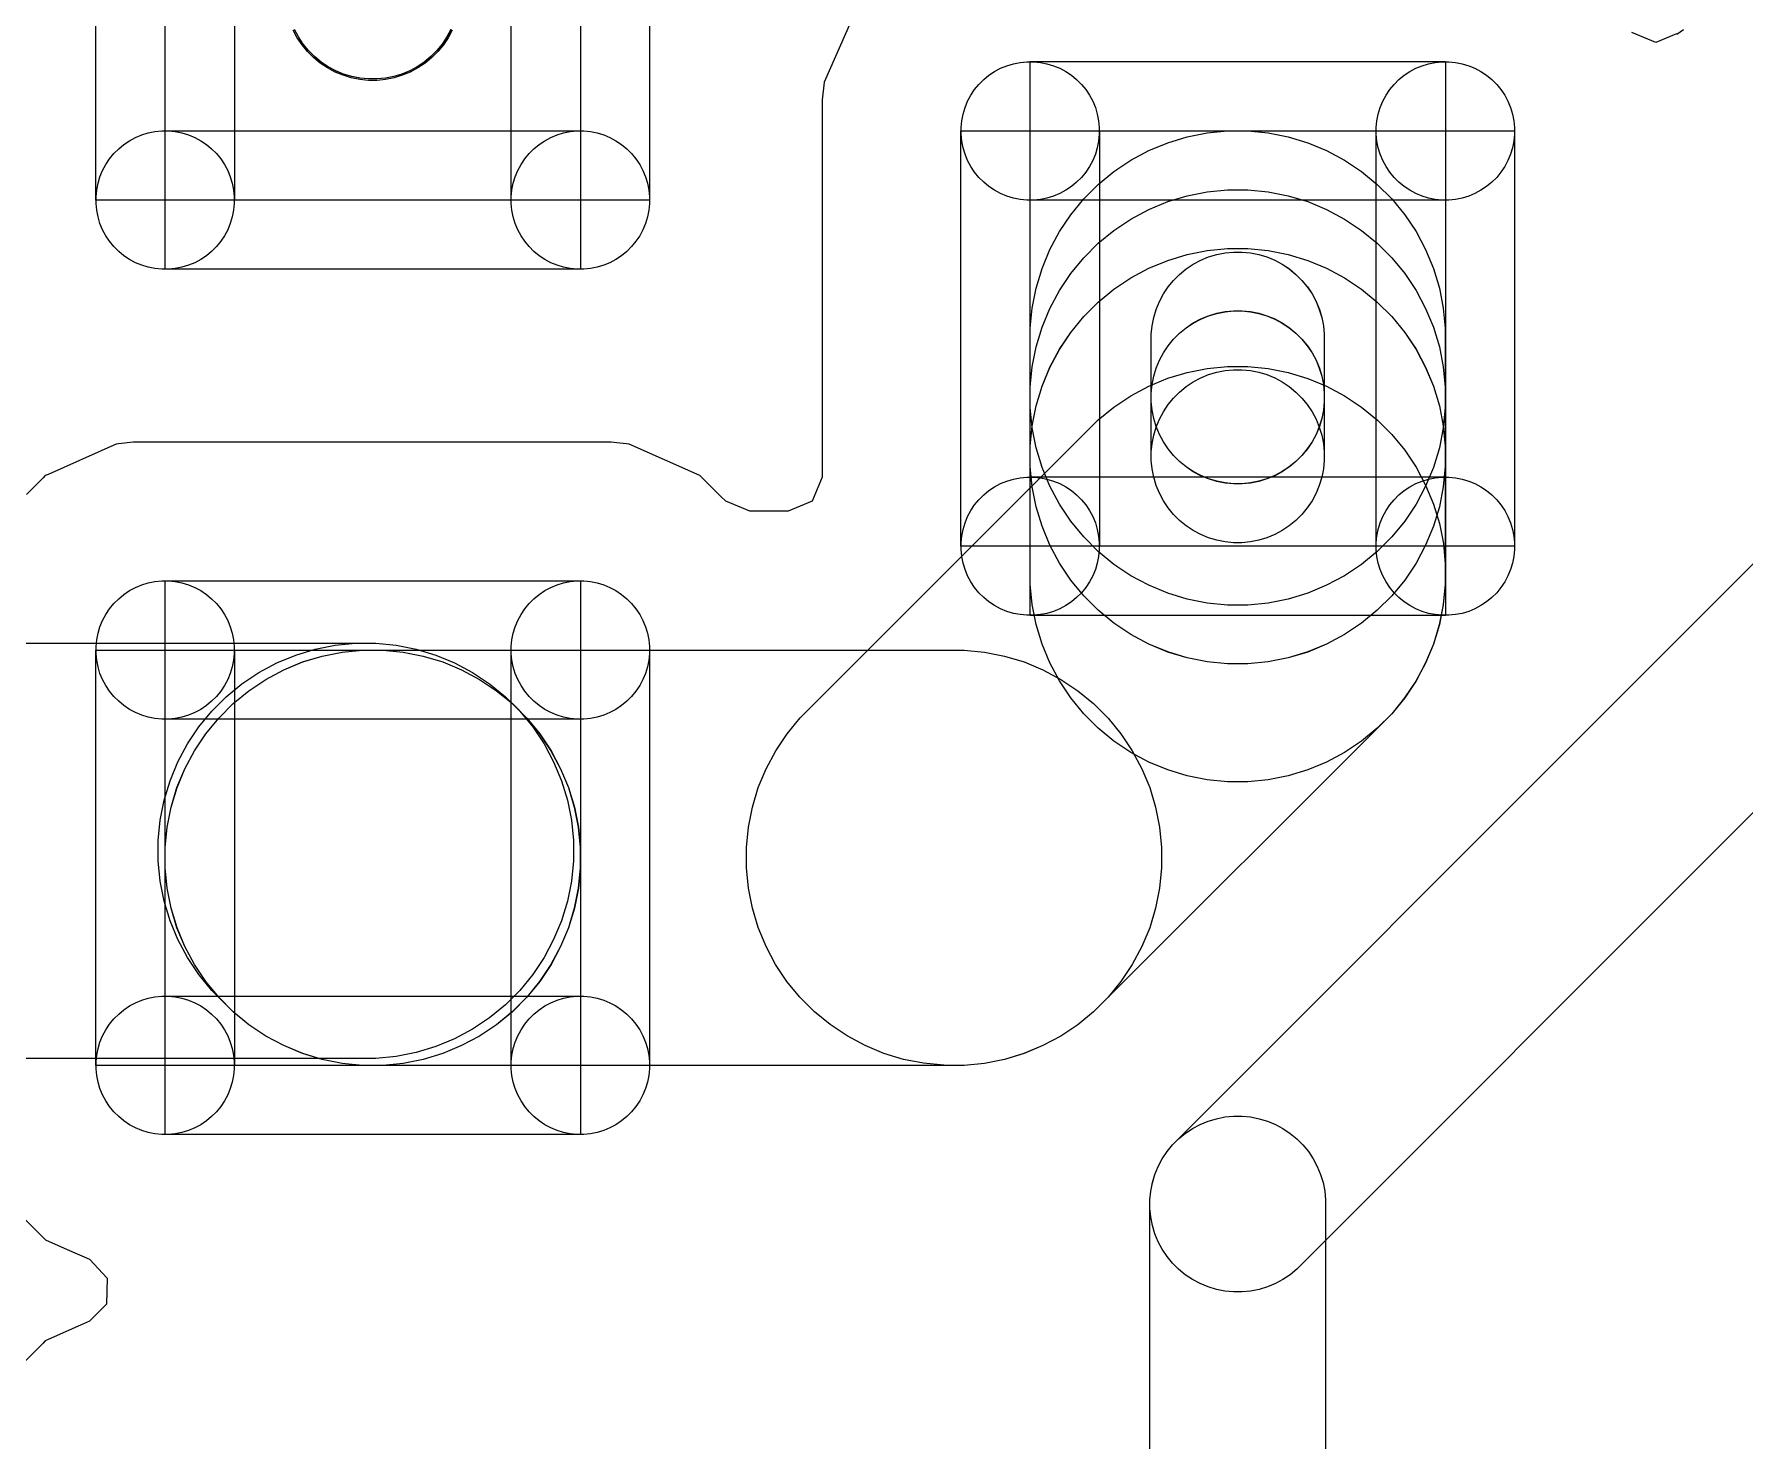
# Model space of a CAD drawing. Extents: x 124579 to 173950, y -108350 to -87650.
# Drawn here: x 142392 to 144864, y -100721 to -98689 of the extents above; entities that cross this region are included whole.
import ezdxf

# ---------------------------------------------------------------- set-up
doc = ezdxf.new("R2010")
doc.units = 0
doc.layers.add('L2D0_Cu1', color=1, linetype='CONTINUOUS')

msp = doc.modelspace()

# ---------------------------------------------------------------- linework, layer by layer
at = {"layer": 'L2D0_Cu1'}
for points in [[(142481.1, -98928.6), (142481.1, -98328.6), (142681.1, -98328.6), (142681.1, -98928.6)], [(142581.1, -98928.6), (142581.1, -98328.6), (143181.1, -98328.6), (143181.1, -98928.6)], [(143081.1, -98928.6), (143081.1, -98328.6), (143281.1, -98328.6), (143281.1, -98928.6)], [(143826.193, -98928.48), (143816.427, -98927.518), (143806.802, -98925.603), (143797.411, -98922.754), (143788.344, -98918.999), (143779.69, -98914.373), (143771.53, -98908.921), (143763.944, -98902.695), (143757.005, -98895.756), (143750.779, -98888.17), (143745.327, -98880.01), (143740.701, -98871.356), (143736.946, -98862.289), (143734.097, -98852.898), (143732.182, -98843.273), (143731.22, -98833.507), (143731.22, -98823.693), (143732.182, -98813.927), (143734.097, -98804.302), (143736.946, -98794.911), (143740.701, -98785.844), (143745.327, -98777.19), (143750.779, -98769.03), (143757.005, -98761.444), (143763.944, -98754.505), (143771.53, -98748.279), (143779.69, -98742.827), (143788.344, -98738.201), (143797.411, -98734.446), (143806.802, -98731.597), (143816.427, -98729.682), (143826.193, -98728.72), (143836.007, -98728.72), (143845.773, -98729.682), (143855.398, -98731.597), (143864.789, -98734.446), (143873.856, -98738.201), (143882.51, -98742.827), (143890.67, -98748.279), (143898.256, -98754.505), (143905.195, -98761.444), (143911.421, -98769.03), (143916.873, -98777.19), (143921.499, -98785.844), (143925.254, -98794.911), (143928.103, -98804.302), (143930.018, -98813.927), (143930.98, -98823.693), (143930.98, -98833.507), (143930.018, -98843.273), (143928.103, -98852.898), (143925.254, -98862.289), (143921.499, -98871.356), (143916.873, -98880.01), (143911.421, -98888.17), (143905.195, -98895.756), (143898.256, -98902.695), (143890.67, -98908.921), (143882.51, -98914.373), (143873.856, -98918.999), (143864.789, -98922.754), (143855.398, -98925.603), (143845.773, -98927.518), (143836.007, -98928.48)], [(143831.1, -98928.6), (143831.1, -98728.6), (144431.1, -98728.6), (144431.1, -98928.6)], [(144426.193, -98928.48), (144416.427, -98927.518), (144406.802, -98925.603), (144397.411, -98922.754), (144388.344, -98918.999), (144379.69, -98914.373), (144371.53, -98908.921), (144363.944, -98902.695), (144357.005, -98895.756), (144350.779, -98888.17), (144345.327, -98880.01), (144340.701, -98871.356), (144336.946, -98862.289), (144334.097, -98852.898), (144332.182, -98843.273), (144331.22, -98833.507), (144331.22, -98823.693), (144332.182, -98813.927), (144334.097, -98804.302), (144336.946, -98794.911), (144340.701, -98785.844), (144345.327, -98777.19), (144350.779, -98769.03), (144357.005, -98761.444), (144363.944, -98754.505), (144371.53, -98748.279), (144379.69, -98742.827), (144388.344, -98738.201), (144397.411, -98734.446), (144406.802, -98731.597), (144416.427, -98729.682), (144426.193, -98728.72), (144436.007, -98728.72), (144445.773, -98729.682), (144455.398, -98731.597), (144464.789, -98734.446), (144473.856, -98738.201), (144482.51, -98742.827), (144490.67, -98748.279), (144498.256, -98754.505), (144505.195, -98761.444), (144511.421, -98769.03), (144516.873, -98777.19), (144521.499, -98785.844), (144525.254, -98794.911), (144528.103, -98804.302), (144530.018, -98813.927), (144530.98, -98823.693), (144530.98, -98833.507), (144530.018, -98843.273), (144528.103, -98852.898), (144525.254, -98862.289), (144521.499, -98871.356), (144516.873, -98880.01), (144511.421, -98888.17), (144505.195, -98895.756), (144498.256, -98902.695), (144490.67, -98908.921), (144482.51, -98914.373), (144473.856, -98918.999), (144464.789, -98922.754), (144455.398, -98925.603), (144445.773, -98927.518), (144436.007, -98928.48)], [(142576.193, -99028.48), (142566.427, -99027.518), (142556.802, -99025.603), (142547.411, -99022.754), (142538.344, -99018.999), (142529.69, -99014.373), (142521.53, -99008.921), (142513.944, -99002.695), (142507.005, -98995.756), (142500.779, -98988.17), (142495.327, -98980.01), (142490.701, -98971.356), (142486.946, -98962.289), (142484.097, -98952.898), (142482.182, -98943.273), (142481.22, -98933.507), (142481.22, -98923.693), (142482.182, -98913.927), (142484.097, -98904.302), (142486.946, -98894.911), (142490.701, -98885.844), (142495.327, -98877.19), (142500.779, -98869.03), (142507.005, -98861.444), (142513.944, -98854.505), (142521.53, -98848.279), (142529.69, -98842.827), (142538.344, -98838.201), (142547.411, -98834.446), (142556.802, -98831.597), (142566.427, -98829.682), (142576.193, -98828.72), (142586.007, -98828.72), (142595.773, -98829.682), (142605.398, -98831.597), (142614.789, -98834.446), (142623.856, -98838.201), (142632.51, -98842.827), (142640.67, -98848.279), (142648.256, -98854.505), (142655.195, -98861.444), (142661.421, -98869.03), (142666.873, -98877.19), (142671.499, -98885.844), (142675.254, -98894.911), (142678.103, -98904.302), (142680.018, -98913.927), (142680.98, -98923.693), (142680.98, -98933.507), (142680.018, -98943.273), (142678.103, -98952.898), (142675.254, -98962.289), (142671.499, -98971.356), (142666.873, -98980.01), (142661.421, -98988.17), (142655.195, -98995.756), (142648.256, -99002.695), (142640.67, -99008.921), (142632.51, -99014.373), (142623.856, -99018.999), (142614.789, -99022.754), (142605.398, -99025.603), (142595.773, -99027.518), (142586.007, -99028.48)], [(142581.1, -99028.6), (142581.1, -98828.6), (143181.1, -98828.6), (143181.1, -99028.6)], [(143176.193, -99028.48), (143166.427, -99027.518), (143156.802, -99025.603), (143147.411, -99022.754), (143138.344, -99018.999), (143129.69, -99014.373), (143121.53, -99008.921), (143113.944, -99002.695), (143107.005, -98995.756), (143100.779, -98988.17), (143095.327, -98980.01), (143090.701, -98971.356), (143086.946, -98962.289), (143084.097, -98952.898), (143082.182, -98943.273), (143081.22, -98933.507), (143081.22, -98923.693), (143082.182, -98913.927), (143084.097, -98904.302), (143086.946, -98894.911), (143090.701, -98885.844), (143095.327, -98877.19), (143100.779, -98869.03), (143107.005, -98861.444), (143113.944, -98854.505), (143121.53, -98848.279), (143129.69, -98842.827), (143138.344, -98838.201), (143147.411, -98834.446), (143156.802, -98831.597), (143166.427, -98829.682), (143176.193, -98828.72), (143186.007, -98828.72), (143195.773, -98829.682), (143205.398, -98831.597), (143214.789, -98834.446), (143223.856, -98838.201), (143232.51, -98842.827), (143240.67, -98848.279), (143248.256, -98854.505), (143255.195, -98861.444), (143261.421, -98869.03), (143266.873, -98877.19), (143271.499, -98885.844), (143275.254, -98894.911), (143278.103, -98904.302), (143280.018, -98913.927), (143280.98, -98923.693), (143280.98, -98933.507), (143280.018, -98943.273), (143278.103, -98952.898), (143275.254, -98962.289), (143271.499, -98971.356), (143266.873, -98980.01), (143261.421, -98988.17), (143255.195, -98995.756), (143248.256, -99002.695), (143240.67, -99008.921), (143232.51, -99014.373), (143223.856, -99018.999), (143214.789, -99022.754), (143205.398, -99025.603), (143195.773, -99027.518), (143186.007, -99028.48)], [(143731.1, -99428.6), (143731.1, -98828.6), (143931.1, -98828.6), (143931.1, -99428.6)], [(144116.262, -99513.6), (144086.928, -99510.711), (144058.018, -99504.96), (144029.811, -99496.404), (144002.579, -99485.124), (143976.583, -99471.229), (143952.075, -99454.853), (143929.289, -99436.153), (143908.447, -99415.311), (143889.747, -99392.525), (143873.371, -99368.017), (143859.476, -99342.021), (143848.196, -99314.789), (143839.64, -99286.582), (143833.889, -99257.672), (143831, -99228.338), (143831, -99113.862), (143833.889, -99084.528), (143839.64, -99055.618), (143848.196, -99027.411), (143859.476, -99000.179), (143873.371, -98974.183), (143889.747, -98949.675), (143908.447, -98926.889), (143929.289, -98906.047), (143952.075, -98887.347), (143976.583, -98870.971), (144002.579, -98857.076), (144029.811, -98845.796), (144058.018, -98837.24), (144086.928, -98831.489), (144116.262, -98828.6), (144145.738, -98828.6), (144175.072, -98831.489), (144203.982, -98837.24), (144232.189, -98845.796), (144259.421, -98857.076), (144285.417, -98870.971), (144309.925, -98887.347), (144332.711, -98906.047), (144353.553, -98926.889), (144372.253, -98949.675), (144388.629, -98974.183), (144402.524, -99000.179), (144413.804, -99027.411), (144422.36, -99055.618), (144428.111, -99084.528), (144431, -99113.862), (144431, -99228.338), (144428.111, -99257.672), (144422.36, -99286.582), (144413.804, -99314.789), (144402.524, -99342.021), (144388.629, -99368.017), (144372.253, -99392.525), (144353.553, -99415.311), (144332.711, -99436.153), (144309.925, -99454.853), (144285.417, -99471.229), (144259.421, -99485.124), (144232.189, -99496.404), (144203.982, -99504.96), (144175.072, -99510.711), (144145.738, -99513.6)], [(143831.1, -99428.6), (143831.1, -98828.6), (144431.1, -98828.6), (144431.1, -99428.6)], [(144331.1, -99428.6), (144331.1, -98828.6), (144531.1, -98828.6), (144531.1, -99428.6)], [(144116.262, -99598.6), (144086.928, -99595.711), (144058.018, -99589.96), (144029.811, -99581.404), (144002.579, -99570.124), (143976.583, -99556.229), (143952.075, -99539.853), (143929.289, -99521.153), (143908.447, -99500.311), (143889.747, -99477.525), (143873.371, -99453.017), (143859.476, -99427.021), (143848.196, -99399.789), (143839.64, -99371.582), (143833.889, -99342.672), (143831, -99313.338), (143831, -99198.862), (143833.889, -99169.528), (143839.64, -99140.618), (143848.196, -99112.411), (143859.476, -99085.179), (143873.371, -99059.183), (143889.747, -99034.675), (143908.447, -99011.889), (143929.289, -98991.047), (143952.075, -98972.347), (143976.583, -98955.971), (144002.579, -98942.076), (144029.811, -98930.796), (144058.018, -98922.24), (144086.928, -98916.489), (144116.262, -98913.6), (144145.738, -98913.6), (144175.072, -98916.489), (144203.982, -98922.24), (144232.189, -98930.796), (144259.421, -98942.076), (144285.417, -98955.971), (144309.925, -98972.347), (144332.711, -98991.047), (144353.553, -99011.889), (144372.253, -99034.675), (144388.629, -99059.183), (144402.524, -99085.179), (144413.804, -99112.411), (144422.36, -99140.618), (144428.111, -99169.528), (144431, -99198.862), (144431, -99313.338), (144428.111, -99342.672), (144422.36, -99371.582), (144413.804, -99399.789), (144402.524, -99427.021), (144388.629, -99453.017), (144372.253, -99477.525), (144353.553, -99500.311), (144332.711, -99521.153), (144309.925, -99539.853), (144285.417, -99556.229), (144259.421, -99570.124), (144232.189, -99581.404), (144203.982, -99589.96), (144175.072, -99595.711), (144145.738, -99598.6)], [(144116.262, -99598.7), (144086.928, -99595.811), (144058.018, -99590.06), (144029.811, -99581.504), (144002.579, -99570.224), (143976.583, -99556.329), (143952.075, -99539.953), (143929.289, -99521.253), (143908.447, -99500.411), (143889.747, -99477.625), (143873.371, -99453.117), (143859.476, -99427.121), (143848.196, -99399.889), (143839.64, -99371.682), (143833.889, -99342.772), (143831, -99313.438), (143831, -99283.862), (143833.889, -99254.528), (143839.64, -99225.618), (143848.196, -99197.411), (143859.476, -99170.179), (143873.371, -99144.183), (143889.747, -99119.675), (143908.447, -99096.889), (143929.289, -99076.047), (143952.075, -99057.347), (143976.583, -99040.971), (144002.579, -99027.076), (144029.811, -99015.796), (144058.018, -99007.24), (144086.928, -99001.489), (144116.262, -98998.6), (144145.738, -98998.6), (144175.072, -99001.489), (144203.982, -99007.24), (144232.189, -99015.796), (144259.421, -99027.076), (144285.417, -99040.971), (144309.925, -99057.347), (144332.711, -99076.047), (144353.553, -99096.889), (144372.253, -99119.675), (144388.629, -99144.183), (144402.524, -99170.179), (144413.804, -99197.411), (144422.36, -99225.618), (144428.111, -99254.528), (144431, -99283.862), (144431, -99313.438), (144428.111, -99342.772), (144422.36, -99371.682), (144413.804, -99399.889), (144402.524, -99427.121), (144388.629, -99453.117), (144372.253, -99477.625), (144353.553, -99500.411), (144332.711, -99521.253), (144309.925, -99539.953), (144285.417, -99556.329), (144259.421, -99570.224), (144232.189, -99581.504), (144203.982, -99590.06), (144175.072, -99595.811), (144145.738, -99598.7)], [(144116.262, -99768.9), (144086.928, -99766.011), (144058.018, -99760.26), (144029.811, -99751.704), (144002.579, -99740.424), (143976.583, -99726.529), (143952.075, -99710.153), (143929.289, -99691.453), (143908.447, -99670.611), (143889.747, -99647.825), (143873.371, -99623.317), (143859.476, -99597.321), (143848.196, -99570.089), (143839.64, -99541.882), (143833.889, -99512.972), (143831, -99483.638), (143831, -99283.962), (143833.889, -99254.628), (143839.64, -99225.718), (143848.196, -99197.511), (143859.476, -99170.279), (143873.371, -99144.283), (143889.747, -99119.775), (143908.447, -99096.989), (143929.289, -99076.147), (143952.075, -99057.447), (143976.583, -99041.071), (144002.579, -99027.176), (144029.811, -99015.896), (144058.018, -99007.34), (144086.928, -99001.589), (144116.262, -98998.7), (144145.738, -98998.7), (144175.072, -99001.589), (144203.982, -99007.34), (144232.189, -99015.896), (144259.421, -99027.176), (144285.417, -99041.071), (144309.925, -99057.447), (144332.711, -99076.147), (144353.553, -99096.989), (144372.253, -99119.775), (144388.629, -99144.283), (144402.524, -99170.279), (144413.804, -99197.511), (144422.36, -99225.718), (144428.111, -99254.628), (144431, -99283.962), (144431, -99483.638), (144428.111, -99512.972), (144422.36, -99541.882), (144413.804, -99570.089), (144402.524, -99597.321), (144388.629, -99623.317), (144372.253, -99647.825), (144353.553, -99670.611), (144332.711, -99691.453), (144309.925, -99710.153), (144285.417, -99726.529), (144259.421, -99740.424), (144232.189, -99751.704), (144203.982, -99760.26), (144175.072, -99766.011), (144145.738, -99768.9)], [(144124.859, -99338.6), (144112.637, -99337.396), (144100.591, -99335), (144088.838, -99331.435), (144077.491, -99326.735), (144066.66, -99320.945), (144056.448, -99314.122), (144046.954, -99306.331), (144038.269, -99297.646), (144030.478, -99288.152), (144023.655, -99277.94), (144017.865, -99267.109), (144013.165, -99255.762), (144009.6, -99244.009), (144007.204, -99231.963), (144006, -99219.741), (144006, -99122.459), (144007.204, -99110.237), (144009.6, -99098.191), (144013.165, -99086.438), (144017.865, -99075.091), (144023.655, -99064.26), (144030.478, -99054.048), (144038.269, -99044.554), (144046.954, -99035.869), (144056.448, -99028.078), (144066.66, -99021.255), (144077.491, -99015.465), (144088.838, -99010.765), (144100.591, -99007.2), (144112.637, -99004.804), (144124.859, -99003.6), (144137.141, -99003.6), (144149.363, -99004.804), (144161.409, -99007.2), (144173.162, -99010.765), (144184.509, -99015.465), (144195.34, -99021.255), (144205.552, -99028.078), (144215.046, -99035.869), (144223.731, -99044.554), (144231.522, -99054.048), (144238.345, -99064.26), (144244.135, -99075.091), (144248.835, -99086.438), (144252.4, -99098.191), (144254.796, -99110.237), (144256, -99122.459), (144256, -99219.741), (144254.796, -99231.963), (144252.4, -99244.009), (144248.835, -99255.762), (144244.135, -99267.109), (144238.345, -99277.94), (144231.522, -99288.152), (144223.731, -99297.646), (144215.046, -99306.331), (144205.552, -99314.122), (144195.34, -99320.945), (144184.509, -99326.735), (144173.162, -99331.435), (144161.409, -99335), (144149.363, -99337.396), (144137.141, -99338.6)], [(144124.959, -99338.5), (144112.737, -99337.296), (144100.691, -99334.9), (144088.938, -99331.335), (144077.591, -99326.635), (144066.76, -99320.845), (144056.548, -99314.022), (144047.054, -99306.231), (144038.369, -99297.546), (144030.578, -99288.052), (144023.755, -99277.84), (144017.965, -99267.009), (144013.265, -99255.662), (144009.7, -99243.909), (144007.304, -99231.863), (144006.1, -99219.641), (144006.1, -99122.459), (144007.304, -99110.237), (144009.7, -99098.191), (144013.265, -99086.438), (144017.965, -99075.091), (144023.755, -99064.26), (144030.578, -99054.048), (144038.369, -99044.554), (144047.054, -99035.869), (144056.548, -99028.078), (144066.76, -99021.255), (144077.591, -99015.465), (144088.938, -99010.765), (144100.691, -99007.2), (144112.737, -99004.804), (144124.959, -99003.6), (144137.241, -99003.6), (144149.463, -99004.804), (144161.509, -99007.2), (144173.262, -99010.765), (144184.609, -99015.465), (144195.44, -99021.255), (144205.652, -99028.078), (144215.146, -99035.869), (144223.831, -99044.554), (144231.622, -99054.048), (144238.445, -99064.26), (144244.235, -99075.091), (144248.935, -99086.438), (144252.5, -99098.191), (144254.896, -99110.237), (144256.1, -99122.459), (144256.1, -99219.641), (144254.896, -99231.863), (144252.5, -99243.909), (144248.935, -99255.662), (144244.235, -99267.009), (144238.445, -99277.84), (144231.622, -99288.052), (144223.831, -99297.546), (144215.146, -99306.231), (144205.652, -99314.022), (144195.44, -99320.845), (144184.609, -99326.635), (144173.262, -99331.335), (144161.509, -99334.9), (144149.463, -99337.296), (144137.241, -99338.5)], [(144124.859, -99338.6), (144112.637, -99337.396), (144100.591, -99335), (144088.838, -99331.435), (144077.491, -99326.735), (144066.66, -99320.945), (144056.448, -99314.122), (144046.954, -99306.331), (144038.269, -99297.646), (144030.478, -99288.152), (144023.655, -99277.94), (144017.865, -99267.109), (144013.165, -99255.762), (144009.6, -99244.009), (144007.204, -99231.963), (144006, -99219.741), (144006, -99207.459), (144007.204, -99195.237), (144009.6, -99183.191), (144013.165, -99171.438), (144017.865, -99160.091), (144023.655, -99149.26), (144030.478, -99139.048), (144038.269, -99129.554), (144047.054, -99120.769), (144056.548, -99112.978), (144066.76, -99106.155), (144077.591, -99100.365), (144088.938, -99095.665), (144100.691, -99092.1), (144112.737, -99089.704), (144124.959, -99088.5), (144137.241, -99088.5), (144149.463, -99089.704), (144161.509, -99092.1), (144173.262, -99095.665), (144184.609, -99100.365), (144195.44, -99106.155), (144205.652, -99112.978), (144215.146, -99120.769), (144223.831, -99129.454), (144231.622, -99138.948), (144238.445, -99149.16), (144244.235, -99159.991), (144248.935, -99171.338), (144252.5, -99183.091), (144254.896, -99195.137), (144256.1, -99207.359), (144256.1, -99219.641), (144254.896, -99231.863), (144252.5, -99243.909), (144248.935, -99255.662), (144244.235, -99267.009), (144238.445, -99277.84), (144231.622, -99288.052), (144223.831, -99297.546), (144215.046, -99306.331), (144205.552, -99314.122), (144195.34, -99320.945), (144184.509, -99326.735), (144173.162, -99331.435), (144161.409, -99335), (144149.363, -99337.396), (144137.141, -99338.6)], [(144124.859, -99423.6), (144112.637, -99422.396), (144100.591, -99420), (144088.838, -99416.435), (144077.491, -99411.735), (144066.66, -99405.945), (144056.448, -99399.122), (144046.954, -99391.331), (144038.269, -99382.646), (144030.478, -99373.152), (144023.655, -99362.94), (144017.865, -99352.109), (144013.165, -99340.762), (144009.6, -99329.009), (144007.204, -99316.963), (144006, -99304.741), (144006, -99207.459), (144007.204, -99195.237), (144009.6, -99183.191), (144013.165, -99171.438), (144017.865, -99160.091), (144023.655, -99149.26), (144030.478, -99139.048), (144038.269, -99129.554), (144046.954, -99120.869), (144056.448, -99113.078), (144066.66, -99106.255), (144077.491, -99100.465), (144088.838, -99095.765), (144100.591, -99092.2), (144112.637, -99089.804), (144124.859, -99088.6), (144137.141, -99088.6), (144149.363, -99089.804), (144161.409, -99092.2), (144173.162, -99095.765), (144184.509, -99100.465), (144195.34, -99106.255), (144205.552, -99113.078), (144215.046, -99120.869), (144223.731, -99129.554), (144231.522, -99139.048), (144238.345, -99149.26), (144244.135, -99160.091), (144248.835, -99171.438), (144252.4, -99183.191), (144254.796, -99195.237), (144256, -99207.459), (144256, -99304.741), (144254.796, -99316.963), (144252.4, -99329.009), (144248.835, -99340.762), (144244.135, -99352.109), (144238.345, -99362.94), (144231.522, -99373.152), (144223.731, -99382.646), (144215.046, -99391.331), (144205.552, -99399.122), (144195.34, -99405.945), (144184.509, -99411.735), (144173.162, -99416.435), (144161.409, -99420), (144149.363, -99422.396), (144137.141, -99423.6)], [(143735.628, -100178.605), (143706.152, -100178.595), (143676.819, -100175.695), (143647.911, -100169.934), (143619.708, -100161.367), (143592.479, -100150.077), (143566.489, -100136.172), (143541.986, -100119.787), (143519.208, -100101.08), (143498.373, -100080.229), (143479.682, -100057.437), (143463.315, -100032.923), (143449.429, -100006.922), (143438.159, -99979.685), (143429.613, -99951.475), (143423.873, -99922.563), (143420.995, -99893.228), (143421.005, -99863.752), (143423.905, -99834.419), (143429.666, -99805.511), (143438.233, -99777.308), (143449.523, -99750.079), (143463.428, -99724.089), (143479.813, -99699.586), (143498.52, -99676.808), (143929.371, -99246.273), (143952.163, -99227.582), (143976.677, -99211.215), (144002.678, -99197.329), (144029.915, -99186.059), (144058.125, -99177.513), (144087.037, -99171.773), (144116.372, -99168.895), (144145.848, -99168.905), (144175.181, -99171.805), (144204.089, -99177.566), (144232.292, -99186.133), (144259.521, -99197.423), (144285.511, -99211.328), (144310.014, -99227.713), (144332.792, -99246.42), (144353.627, -99267.271), (144372.318, -99290.063), (144388.685, -99314.577), (144402.571, -99340.578), (144413.841, -99367.815), (144422.387, -99396.025), (144428.127, -99424.937), (144431.005, -99454.272), (144430.995, -99483.748), (144428.095, -99513.081), (144422.334, -99541.989), (144413.767, -99570.192), (144402.477, -99597.421), (144388.572, -99623.411), (144372.187, -99647.914), (144353.48, -99670.692), (143922.629, -100101.227), (143899.837, -100119.918), (143875.323, -100136.285), (143849.322, -100150.171), (143822.085, -100161.441), (143793.875, -100169.987), (143764.963, -100175.727)], [(144124.859, -99423.7), (144112.637, -99422.496), (144100.591, -99420.1), (144088.838, -99416.535), (144077.491, -99411.835), (144066.66, -99406.045), (144056.448, -99399.222), (144046.954, -99391.431), (144038.269, -99382.746), (144030.478, -99373.252), (144023.655, -99363.04), (144017.865, -99352.209), (144013.165, -99340.862), (144009.6, -99329.109), (144007.204, -99317.063), (144006, -99304.841), (144006, -99292.459), (144007.204, -99280.237), (144009.6, -99268.191), (144013.165, -99256.438), (144017.865, -99245.091), (144023.655, -99234.26), (144030.478, -99224.048), (144038.269, -99214.554), (144046.954, -99205.869), (144056.448, -99198.078), (144066.66, -99191.255), (144077.491, -99185.465), (144088.838, -99180.765), (144100.591, -99177.2), (144112.637, -99174.804), (144124.859, -99173.6), (144137.141, -99173.6), (144149.363, -99174.804), (144161.409, -99177.2), (144173.162, -99180.765), (144184.509, -99185.465), (144195.34, -99191.255), (144205.552, -99198.078), (144215.046, -99205.869), (144223.731, -99214.554), (144231.522, -99224.048), (144238.345, -99234.26), (144244.135, -99245.091), (144248.835, -99256.438), (144252.4, -99268.191), (144254.796, -99280.237), (144256, -99292.459), (144256, -99304.841), (144254.796, -99317.063), (144252.4, -99329.109), (144248.835, -99340.862), (144244.135, -99352.209), (144238.345, -99363.04), (144231.522, -99373.252), (144223.731, -99382.746), (144215.046, -99391.431), (144205.552, -99399.222), (144195.34, -99406.045), (144184.509, -99411.835), (144173.162, -99416.535), (144161.409, -99420.1), (144149.363, -99422.496), (144137.141, -99423.7)], [(143826.193, -99528.48), (143816.427, -99527.518), (143806.802, -99525.603), (143797.411, -99522.754), (143788.344, -99518.999), (143779.69, -99514.373), (143771.53, -99508.921), (143763.944, -99502.695), (143757.005, -99495.756), (143750.779, -99488.17), (143745.327, -99480.01), (143740.701, -99471.356), (143736.946, -99462.289), (143734.097, -99452.898), (143732.182, -99443.273), (143731.22, -99433.507), (143731.22, -99423.693), (143732.182, -99413.927), (143734.097, -99404.302), (143736.946, -99394.911), (143740.701, -99385.844), (143745.327, -99377.19), (143750.779, -99369.03), (143757.005, -99361.444), (143763.944, -99354.505), (143771.53, -99348.279), (143779.69, -99342.827), (143788.344, -99338.201), (143797.411, -99334.446), (143806.802, -99331.597), (143816.427, -99329.682), (143826.193, -99328.72), (143836.007, -99328.72), (143845.773, -99329.682), (143855.398, -99331.597), (143864.789, -99334.446), (143873.856, -99338.201), (143882.51, -99342.827), (143890.67, -99348.279), (143898.256, -99354.505), (143905.195, -99361.444), (143911.421, -99369.03), (143916.873, -99377.19), (143921.499, -99385.844), (143925.254, -99394.911), (143928.103, -99404.302), (143930.018, -99413.927), (143930.98, -99423.693), (143930.98, -99433.507), (143930.018, -99443.273), (143928.103, -99452.898), (143925.254, -99462.289), (143921.499, -99471.356), (143916.873, -99480.01), (143911.421, -99488.17), (143905.195, -99495.756), (143898.256, -99502.695), (143890.67, -99508.921), (143882.51, -99514.373), (143873.856, -99518.999), (143864.789, -99522.754), (143855.398, -99525.603), (143845.773, -99527.518), (143836.007, -99528.48)], [(143831.1, -99528.6), (143831.1, -99328.6), (144431.1, -99328.6), (144431.1, -99528.6)], [(144426.193, -99528.48), (144416.427, -99527.518), (144406.802, -99525.603), (144397.411, -99522.754), (144388.344, -99518.999), (144379.69, -99514.373), (144371.53, -99508.921), (144363.944, -99502.695), (144357.005, -99495.756), (144350.779, -99488.17), (144345.327, -99480.01), (144340.701, -99471.356), (144336.946, -99462.289), (144334.097, -99452.898), (144332.182, -99443.273), (144331.22, -99433.507), (144331.22, -99423.693), (144332.182, -99413.927), (144334.097, -99404.302), (144336.946, -99394.911), (144340.701, -99385.844), (144345.327, -99377.19), (144350.779, -99369.03), (144357.005, -99361.444), (144363.944, -99354.505), (144371.53, -99348.279), (144379.69, -99342.827), (144388.344, -99338.201), (144397.411, -99334.446), (144406.802, -99331.597), (144416.427, -99329.682), (144426.193, -99328.72), (144436.007, -99328.72), (144445.773, -99329.682), (144455.398, -99331.597), (144464.789, -99334.446), (144473.856, -99338.201), (144482.51, -99342.827), (144490.67, -99348.279), (144498.256, -99354.505), (144505.195, -99361.444), (144511.421, -99369.03), (144516.873, -99377.19), (144521.499, -99385.844), (144525.254, -99394.911), (144528.103, -99404.302), (144530.018, -99413.927), (144530.98, -99423.693), (144530.98, -99433.507), (144530.018, -99443.273), (144528.103, -99452.898), (144525.254, -99462.289), (144521.499, -99471.356), (144516.873, -99480.01), (144511.421, -99488.17), (144505.195, -99495.756), (144498.256, -99502.695), (144490.67, -99508.921), (144482.51, -99514.373), (144473.856, -99518.999), (144464.789, -99522.754), (144455.398, -99525.603), (144445.773, -99527.518), (144436.007, -99528.48)], [(142576.193, -99678.48), (142566.427, -99677.518), (142556.802, -99675.603), (142547.411, -99672.754), (142538.344, -99668.999), (142529.69, -99664.373), (142521.53, -99658.921), (142513.944, -99652.695), (142507.005, -99645.756), (142500.779, -99638.17), (142495.327, -99630.01), (142490.701, -99621.356), (142486.946, -99612.289), (142484.097, -99602.898), (142482.182, -99593.273), (142481.22, -99583.507), (142481.22, -99573.693), (142482.182, -99563.927), (142484.097, -99554.302), (142486.946, -99544.911), (142490.701, -99535.844), (142495.327, -99527.19), (142500.779, -99519.03), (142507.005, -99511.444), (142513.944, -99504.505), (142521.53, -99498.279), (142529.69, -99492.827), (142538.344, -99488.201), (142547.411, -99484.446), (142556.802, -99481.597), (142566.427, -99479.682), (142576.193, -99478.72), (142586.007, -99478.72), (142595.773, -99479.682), (142605.398, -99481.597), (142614.789, -99484.446), (142623.856, -99488.201), (142632.51, -99492.827), (142640.67, -99498.279), (142648.256, -99504.505), (142655.195, -99511.444), (142661.421, -99519.03), (142666.873, -99527.19), (142671.499, -99535.844), (142675.254, -99544.911), (142678.103, -99554.302), (142680.018, -99563.927), (142680.98, -99573.693), (142680.98, -99583.507), (142680.018, -99593.273), (142678.103, -99602.898), (142675.254, -99612.289), (142671.499, -99621.356), (142666.873, -99630.01), (142661.421, -99638.17), (142655.195, -99645.756), (142648.256, -99652.695), (142640.67, -99658.921), (142632.51, -99664.373), (142623.856, -99668.999), (142614.789, -99672.754), (142605.398, -99675.603), (142595.773, -99677.518), (142586.007, -99678.48)], [(142581.1, -99678.6), (142581.1, -99478.6), (143181.1, -99478.6), (143181.1, -99678.6)], [(143176.193, -99678.48), (143166.427, -99677.518), (143156.802, -99675.603), (143147.411, -99672.754), (143138.344, -99668.999), (143129.69, -99664.373), (143121.53, -99658.921), (143113.944, -99652.695), (143107.005, -99645.756), (143100.779, -99638.17), (143095.327, -99630.01), (143090.701, -99621.356), (143086.946, -99612.289), (143084.097, -99602.898), (143082.182, -99593.273), (143081.22, -99583.507), (143081.22, -99573.693), (143082.182, -99563.927), (143084.097, -99554.302), (143086.946, -99544.911), (143090.701, -99535.844), (143095.327, -99527.19), (143100.779, -99519.03), (143107.005, -99511.444), (143113.944, -99504.505), (143121.53, -99498.279), (143129.69, -99492.827), (143138.344, -99488.201), (143147.411, -99484.446), (143156.802, -99481.597), (143166.427, -99479.682), (143176.193, -99478.72), (143186.007, -99478.72), (143195.773, -99479.682), (143205.398, -99481.597), (143214.789, -99484.446), (143223.856, -99488.201), (143232.51, -99492.827), (143240.67, -99498.279), (143248.256, -99504.505), (143255.195, -99511.444), (143261.421, -99519.03), (143266.873, -99527.19), (143271.499, -99535.844), (143275.254, -99544.911), (143278.103, -99554.302), (143280.018, -99563.927), (143280.98, -99573.693), (143280.98, -99583.507), (143280.018, -99593.273), (143278.103, -99602.898), (143275.254, -99612.289), (143271.499, -99621.356), (143266.873, -99630.01), (143261.421, -99638.17), (143255.195, -99645.756), (143248.256, -99652.695), (143240.67, -99658.921), (143232.51, -99664.373), (143223.856, -99668.999), (143214.789, -99672.754), (143205.398, -99675.603), (143195.773, -99677.518), (143186.007, -99678.48)], [(142481.1, -100178.6), (142481.1, -99578.6), (142681.1, -99578.6), (142681.1, -100178.6)], [(142866.262, -100178.6), (142836.928, -100175.711), (142808.018, -100169.96), (142779.811, -100161.404), (142752.579, -100150.124), (142726.583, -100136.229), (142702.075, -100119.853), (142679.289, -100101.153), (142648.447, -100070.311), (142629.747, -100047.525), (142613.371, -100023.017), (142599.476, -99997.021), (142588.196, -99969.789), (142579.64, -99941.582), (142573.889, -99912.672), (142571, -99883.338), (142571, -99853.862), (142573.889, -99824.528), (142579.64, -99795.618), (142588.196, -99767.411), (142599.476, -99740.179), (142613.371, -99714.183), (142629.747, -99689.675), (142648.447, -99666.889), (142669.289, -99646.047), (142692.075, -99627.347), (142716.583, -99610.971), (142742.579, -99597.076), (142769.811, -99585.796), (142798.018, -99577.24), (142826.928, -99571.489), (142856.262, -99568.6), (142885.738, -99568.6), (142915.072, -99571.489), (142943.982, -99577.24), (142972.189, -99585.796), (142999.421, -99597.076), (143025.417, -99610.971), (143049.925, -99627.347), (143072.711, -99646.047), (143103.553, -99676.889), (143122.253, -99699.675), (143138.629, -99724.183), (143152.524, -99750.179), (143163.804, -99777.411), (143172.36, -99805.618), (143178.111, -99834.528), (143181, -99863.862), (143181, -99893.338), (143178.111, -99922.672), (143172.36, -99951.582), (143163.804, -99979.789), (143152.524, -100007.021), (143138.629, -100033.017), (143122.253, -100057.525), (143103.553, -100080.311), (143082.711, -100101.153), (143059.925, -100119.853), (143035.417, -100136.229), (143009.421, -100150.124), (142982.189, -100161.404), (142953.982, -100169.96), (142925.072, -100175.711), (142895.738, -100178.6)], [(142866.262, -100178.6), (142836.928, -100175.711), (142808.018, -100169.96), (142779.811, -100161.404), (142752.579, -100150.124), (142726.583, -100136.229), (142702.075, -100119.853), (142679.289, -100101.153), (142658.447, -100080.311), (142639.747, -100057.525), (142623.371, -100033.017), (142609.476, -100007.021), (142598.196, -99979.789), (142589.64, -99951.582), (142583.889, -99922.672), (142581, -99893.338), (142581, -99863.862), (142583.889, -99834.528), (142589.64, -99805.618), (142598.196, -99777.411), (142609.476, -99750.179), (142623.371, -99724.183), (142639.747, -99699.675), (142658.447, -99676.889), (142679.289, -99656.047), (142702.075, -99637.347), (142726.583, -99620.971), (142752.579, -99607.076), (142779.811, -99595.796), (142808.018, -99587.24), (142836.928, -99581.489), (142866.262, -99578.6), (142895.838, -99578.6), (142925.172, -99581.489), (142954.082, -99587.24), (142982.289, -99595.796), (143009.521, -99607.076), (143035.517, -99620.971), (143060.025, -99637.347), (143082.811, -99656.047), (143103.653, -99676.889), (143122.353, -99699.675), (143138.729, -99724.183), (143152.624, -99750.179), (143163.904, -99777.411), (143172.46, -99805.618), (143178.211, -99834.528), (143181.1, -99863.862), (143181.1, -99893.338), (143178.211, -99922.672), (143172.46, -99951.582), (143163.904, -99979.789), (143152.624, -100007.021), (143138.729, -100033.017), (143122.353, -100057.525), (143103.653, -100080.311), (143082.811, -100101.153), (143060.025, -100119.853), (143035.517, -100136.229), (143009.521, -100150.124), (142982.289, -100161.404), (142954.082, -100169.96), (142925.172, -100175.711), (142895.838, -100178.6)], [(142866.362, -100178.6), (142837.028, -100175.711), (142808.118, -100169.96), (142779.911, -100161.404), (142752.679, -100150.124), (142726.683, -100136.229), (142702.175, -100119.853), (142679.389, -100101.153), (142658.547, -100080.311), (142639.847, -100057.525), (142623.471, -100033.017), (142609.576, -100007.021), (142598.296, -99979.789), (142589.74, -99951.582), (142583.989, -99922.672), (142581.1, -99893.338), (142581.1, -99863.862), (142583.989, -99834.528), (142589.74, -99805.618), (142598.296, -99777.411), (142609.576, -99750.179), (142623.471, -99724.183), (142639.847, -99699.675), (142658.547, -99676.889), (142679.389, -99656.047), (142702.175, -99637.347), (142726.683, -99620.971), (142752.679, -99607.076), (142779.911, -99595.796), (142808.118, -99587.24), (142837.028, -99581.489), (142866.362, -99578.6), (143735.738, -99578.6), (143765.072, -99581.489), (143793.982, -99587.24), (143822.189, -99595.796), (143849.421, -99607.076), (143875.417, -99620.971), (143899.925, -99637.347), (143922.711, -99656.047), (143943.553, -99676.889), (143962.253, -99699.675), (143978.629, -99724.183), (143992.524, -99750.179), (144003.804, -99777.411), (144012.36, -99805.618), (144018.111, -99834.528), (144021, -99863.862), (144021, -99893.338), (144018.111, -99922.672), (144012.36, -99951.582), (144003.804, -99979.789), (143992.524, -100007.021), (143978.629, -100033.017), (143962.253, -100057.525), (143943.553, -100080.311), (143922.711, -100101.153), (143899.925, -100119.853), (143875.417, -100136.229), (143849.421, -100150.124), (143822.189, -100161.404), (143793.982, -100169.96), (143765.072, -100175.711), (143735.738, -100178.6)], [(142581.1, -100178.6), (142581.1, -99578.6), (143181.1, -99578.6), (143181.1, -100178.6)], [(143081.1, -100178.6), (143081.1, -99578.6), (143281.1, -99578.6), (143281.1, -100178.6)], [(142576.193, -100278.48), (142566.427, -100277.518), (142556.802, -100275.603), (142547.411, -100272.754), (142538.344, -100268.999), (142529.69, -100264.373), (142521.53, -100258.921), (142513.944, -100252.695), (142507.005, -100245.756), (142500.779, -100238.17), (142495.327, -100230.01), (142490.701, -100221.356), (142486.946, -100212.289), (142484.097, -100202.898), (142482.182, -100193.273), (142481.22, -100183.507), (142481.22, -100173.693), (142482.182, -100163.927), (142484.097, -100154.302), (142486.946, -100144.911), (142490.701, -100135.844), (142495.327, -100127.19), (142500.779, -100119.03), (142507.005, -100111.444), (142513.944, -100104.505), (142521.53, -100098.279), (142529.69, -100092.827), (142538.344, -100088.201), (142547.411, -100084.446), (142556.802, -100081.597), (142566.427, -100079.682), (142576.193, -100078.72), (142586.007, -100078.72), (142595.773, -100079.682), (142605.398, -100081.597), (142614.789, -100084.446), (142623.856, -100088.201), (142632.51, -100092.827), (142640.67, -100098.279), (142648.256, -100104.505), (142655.195, -100111.444), (142661.421, -100119.03), (142666.873, -100127.19), (142671.499, -100135.844), (142675.254, -100144.911), (142678.103, -100154.302), (142680.018, -100163.927), (142680.98, -100173.693), (142680.98, -100183.507), (142680.018, -100193.273), (142678.103, -100202.898), (142675.254, -100212.289), (142671.499, -100221.356), (142666.873, -100230.01), (142661.421, -100238.17), (142655.195, -100245.756), (142648.256, -100252.695), (142640.67, -100258.921), (142632.51, -100264.373), (142623.856, -100268.999), (142614.789, -100272.754), (142605.398, -100275.603), (142595.773, -100277.518), (142586.007, -100278.48)], [(142581.1, -100278.6), (142581.1, -100078.6), (143181.1, -100078.6), (143181.1, -100278.6)], [(143176.193, -100278.48), (143166.427, -100277.518), (143156.802, -100275.603), (143147.411, -100272.754), (143138.344, -100268.999), (143129.69, -100264.373), (143121.53, -100258.921), (143113.944, -100252.695), (143107.005, -100245.756), (143100.779, -100238.17), (143095.327, -100230.01), (143090.701, -100221.356), (143086.946, -100212.289), (143084.097, -100202.898), (143082.182, -100193.273), (143081.22, -100183.507), (143081.22, -100173.693), (143082.182, -100163.927), (143084.097, -100154.302), (143086.946, -100144.911), (143090.701, -100135.844), (143095.327, -100127.19), (143100.779, -100119.03), (143107.005, -100111.444), (143113.944, -100104.505), (143121.53, -100098.279), (143129.69, -100092.827), (143138.344, -100088.201), (143147.411, -100084.446), (143156.802, -100081.597), (143166.427, -100079.682), (143176.193, -100078.72), (143186.007, -100078.72), (143195.773, -100079.682), (143205.398, -100081.597), (143214.789, -100084.446), (143223.856, -100088.201), (143232.51, -100092.827), (143240.67, -100098.279), (143248.256, -100104.505), (143255.195, -100111.444), (143261.421, -100119.03), (143266.873, -100127.19), (143271.499, -100135.844), (143275.254, -100144.911), (143278.103, -100154.302), (143280.018, -100163.927), (143280.98, -100173.693), (143280.98, -100183.507), (143280.018, -100193.273), (143278.103, -100202.898), (143275.254, -100212.289), (143271.499, -100221.356), (143266.873, -100230.01), (143261.421, -100238.17), (143255.195, -100245.756), (143248.256, -100252.695), (143240.67, -100258.921), (143232.51, -100264.373), (143223.856, -100268.999), (143214.789, -100272.754), (143205.398, -100275.603), (143195.773, -100277.518), (143186.007, -100278.48)]]:
    msp.add_lwpolyline(points, close=True, dxfattribs=at)
for points in [[(143578.859, -98655.887), (143533.594, -98758.273), (143530.6, -98783.954), (143530.6, -99329.1), (143516.248, -99363.748), (143481.6, -99378.1), (143425.915, -99378.1), (143391.297, -99363.778), (143384.243, -99356.736), (143353.813, -99326.359), (143251.427, -99281.094), (143247.771, -99280.668), (143247.768, -99280.667), (143238.376, -99279.572), (143225.746, -99278.1), (142536.454, -99278.1), (142535.029, -99278.27), (142535.022, -99278.27), (142513.9, -99280.784), (142513.899, -99280.784), (142510.254, -99281.218), (142506.899, -99282.708), (142506.896, -99282.709), (142412.082, -99324.824), (142412.081, -99324.825), (142407.947, -99326.661), (142404.752, -99329.862), (142404.75, -99329.863), (142380.937, -99353.718)], [(142995.945, -98682.965), (142990.063, -98693.97), (142983.13, -98704.345), (142975.214, -98713.991), (142966.391, -98722.814), (142956.745, -98730.73), (142946.37, -98737.663), (142935.365, -98743.545), (142923.837, -98748.32), (142911.896, -98751.943), (142899.657, -98754.377), (142887.239, -98755.6), (142874.761, -98755.6), (142862.343, -98754.377), (142850.104, -98751.943), (142838.163, -98748.32), (142826.635, -98743.545), (142815.63, -98737.663), (142805.255, -98730.73), (142795.609, -98722.814), (142786.786, -98713.991), (142778.87, -98704.345), (142771.937, -98693.97), (142766.055, -98682.965)], [(142994.135, -98682.109), (142988.345, -98692.94), (142981.522, -98703.152), (142973.731, -98712.646), (142965.046, -98721.331), (142955.552, -98729.122), (142945.34, -98735.945), (142934.509, -98741.735), (142923.162, -98746.435), (142911.409, -98750), (142899.363, -98752.396), (142887.141, -98753.6), (142874.859, -98753.6), (142862.637, -98752.396), (142850.591, -98750), (142838.838, -98746.435), (142827.491, -98741.735), (142816.66, -98735.945), (142806.448, -98729.122), (142796.954, -98721.331), (142788.269, -98712.646), (142780.478, -98703.152), (142773.655, -98692.94), (142767.865, -98682.109)], [(142994.235, -98682.109), (142988.445, -98692.94), (142981.622, -98703.152), (142973.831, -98712.646), (142965.146, -98721.331), (142955.652, -98729.122), (142945.44, -98735.945), (142934.609, -98741.735), (142923.262, -98746.435), (142911.509, -98750), (142899.463, -98752.396), (142887.241, -98753.6), (142874.959, -98753.6), (142862.737, -98752.396), (142850.691, -98750), (142838.938, -98746.435), (142827.591, -98741.735), (142816.76, -98735.945), (142806.548, -98729.122), (142797.054, -98721.331), (142788.369, -98712.646), (142780.578, -98703.152), (142773.755, -98692.94), (142767.965, -98682.109)], [(144775.291, -98682.671), (144765.448, -98689.248), (144764.856, -98688.362), (144735.003, -98700.728), (144700.355, -98686.376)], [(145475.228, -99213.976), (144216.406, -100473.201), (144206.761, -100481.118), (144196.387, -100488.052), (144185.383, -100493.936), (144173.856, -100498.713), (144161.915, -100502.338), (144149.677, -100504.774), (144137.259, -100505.999), (144124.781, -100506.001), (144112.363, -100504.78), (144100.124, -100502.347), (144088.183, -100498.727), (144076.653, -100493.954), (144065.648, -100488.073), (144055.271, -100481.142), (144045.624, -100473.228), (144036.799, -100464.406), (144028.882, -100454.761), (144021.948, -100444.387), (144016.064, -100433.383), (144011.287, -100421.856), (144007.662, -100409.915), (144005.226, -100397.677), (144004.001, -100385.259), (144003.999, -100372.781), (144005.22, -100360.363), (144007.653, -100348.124), (144011.273, -100336.183), (144016.046, -100324.653), (144021.927, -100313.648), (144028.858, -100303.271), (144036.772, -100293.624), (145295.594, -99034.399)], [(140982.562, -99568.6), (142885.738, -99568.6), (142915.072, -99571.489), (142943.982, -99577.24), (142972.189, -99585.796), (142999.421, -99597.076), (143025.417, -99610.971), (143049.925, -99627.347), (143072.711, -99646.047), (143093.553, -99666.889), (143112.253, -99689.675), (143128.629, -99714.183), (143142.524, -99740.179), (143153.804, -99767.411), (143162.36, -99795.618), (143168.111, -99824.528), (143171, -99853.862), (143171, -99883.338), (143168.111, -99912.672), (143162.36, -99941.582), (143153.804, -99969.789), (143142.524, -99997.021), (143128.629, -100023.017), (143112.253, -100047.525), (143093.553, -100070.311), (143072.711, -100091.153), (143049.925, -100109.853), (143025.417, -100126.229), (142999.421, -100140.124), (142972.189, -100151.404), (142943.982, -100159.96), (142915.072, -100165.711), (142885.738, -100168.6), (140982.562, -100168.6)], [(144004, -101135.239), (144004, -100372.761), (144005.223, -100360.343), (144007.657, -100348.104), (144011.28, -100336.163), (144016.055, -100324.635), (144021.937, -100313.63), (144028.87, -100303.255), (144036.786, -100293.609), (144045.609, -100284.786), (144055.255, -100276.87), (144065.63, -100269.937), (144076.635, -100264.055), (144088.163, -100259.28), (144100.104, -100255.657), (144112.343, -100253.223), (144124.761, -100252), (144137.239, -100252), (144149.657, -100253.223), (144161.896, -100255.657), (144173.837, -100259.28), (144185.365, -100264.055), (144196.37, -100269.937), (144206.745, -100276.87), (144216.391, -100284.786), (144225.214, -100293.609), (144233.13, -100303.255), (144240.063, -100313.63), (144245.945, -100324.635), (144250.72, -100336.163), (144254.343, -100348.104), (144256.777, -100360.343), (144258, -100372.761), (144258, -101135.239)], [(142360.883, -100383.42), (142408.387, -100430.841), (142439.523, -100444.606), (142471.564, -100458.772), (142497.45, -100485.909), (142496.567, -100523.401), (142471.642, -100548.369), (142458.895, -100554.031), (142412.082, -100574.824), (142412.081, -100574.825), (142407.947, -100576.661), (142404.752, -100579.862), (142404.75, -100579.863), (142378.242, -100606.418)]]:
    msp.add_lwpolyline(points, dxfattribs=at)

doc.saveas('drawing.dxf')
